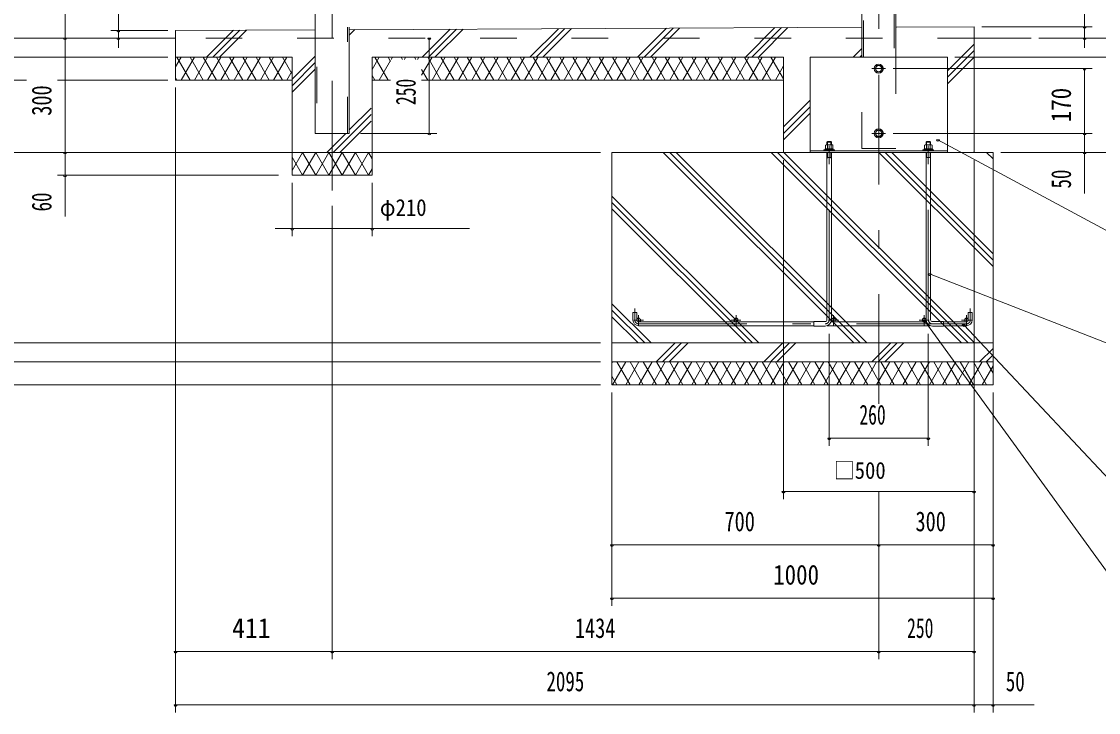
# Model space of a CAD drawing. Units: millimetres, scale not verified, with parts at other scales. Extents: x -27013 to 27023, y -10500 to 10500.
# Drawn here: x 16188 to 23252, y -3330 to 1204 of the extents above; entities that cross this region are included whole.
import ezdxf
from ezdxf.enums import TextEntityAlignment as Align

# ---------------------------------------------------------------- set-up
doc = ezdxf.new("R2010")
doc.units = ezdxf.units.MM
doc.header["$LTSCALE"] = 60
doc.linetypes.add('USER2', pattern=[10, 4, -6])
doc.linetypes.add('USER3', pattern=[24, 12, -5, 2, -5])
for name, color, linetype, lineweight in [('0-6_2-02BOLD', 7, 'Continuous', 18), ('0-7_2-12HIDDEN', 3, 'USER2', 18), ('0-8_2-22CENTER', 3, 'USER3', 18), ('0-9_2-42THIN', 4, 'Continuous', 18), ('0-A_2-52DIM', 3, 'Continuous', 18), ('0-B_2-62HATCH', 2, 'Continuous', 18)]:
    doc.layers.add(name, color=color, linetype=linetype, lineweight=lineweight)
doc.styles.add('ＭＳ ゴシック', font='')
doc.styles.get('ＭＳ ゴシック').set_extended_font_data('MS Gothic')

msp = doc.modelspace()

# ---------------------------------------------------------------- linework, layer by layer
at = {"layer": '0-6_2-02BOLD'}
for p, q in [((18114.86, 469.93), (18114.86, 3919.93)), ((21699.86, 1574.93), (21699.86, 969.93)), ((21922.61, 969.93), (21922.61, 1265.83)), ((17198.74, 1144.93), (18114.86, 1149.3)), ((18337.61, 1150.37), (21699.86, 1166.42)), ((17198.74, 1094.93), (16823.74, 1094.93)), ((22436.23, 1094.93), (22811.23, 1094.93)), ((18608.54, 819.93), (18488.67, 819.93)), ((21186.23, 819.93), (18812.54, 819.93)), ((21361.23, 356.18), (22261.24, 356.18)), ((21451.24, 361.93), (21451.24, 356.18)), ((21473.97, 392.17), (21473.97, 369.43)), ((21478.74, 361.93), (21486.24, 369.43)), ((21493.74, 369.43), (21486.24, 361.93)), ((21498.51, 369.43), (21498.51, 392.17)), ((21513.11, 361.93), (21513.11, 369.43)), ((22123.97, 369.43), (22123.97, 392.17)), ((22136.23, 361.93), (22128.74, 369.43)), ((22136.23, 369.43), (22143.73, 361.93)), ((22148.5, 392.17), (22148.5, 369.43)), ((18488.67, 344.93), (17963.67, 344.93)), ((21471.24, 344.93), (21471.24, -752.57)), ((21471.24, 311.18), (21501.24, 311.18)), ((21501.24, -752.57), (21501.24, 344.93)), ((22121.23, 344.93), (22121.23, -752.57)), ((22151.24, 311.18), (22121.23, 311.18)), ((22151.24, -752.57), (22151.24, 344.93)), ((20198.74, -755.07), (20198.74, -705.07)), ((20236.24, -767.57), (21386.24, -767.57)), ((22123.97, -767.57), (21498.5, -767.57)), ((22386.24, -767.57), (22236.23, -767.57)), ((21386.24, -792.57), (20236.24, -792.57)), ((21473.1, -792.57), (22149.38, -792.57)), ((22236.23, -792.57), (22386.24, -792.57)), ((20061.24, -905.07), (22561.24, -905.07)), ((22561.24, -1030.07), (20061.24, -1030.07))]:
    msp.add_line(p, q, dxfattribs=at)
for points in [[(17963.67, 819.93), (17198.74, 819.93), (17198.74, 1144.93)], [(18337.61, 1167.08), (18337.61, 469.93), (18114.79, 469.93)], [(21922.61, 1167.48), (22436.23, 1169.93), (22436.23, 344.93)], [(21186.23, 344.93), (21186.23, 969.93), (18488.67, 969.93), (18488.67, 194.93), (17963.67, 194.93), (17963.67, 969.93), (17198.74, 969.93)], [(22261.24, 344.93), (22261.24, 969.93), (21361.23, 969.93), (21361.23, 344.93)], [(21451.24, 361.93), (21521.24, 361.93), (21521.24, 356.18)], [(21513.11, 369.43), (21459.36, 369.43), (21459.36, 361.93)], [(21461.7, 369.43), (21461.7, 392.17), (21465.61, 394.43), (21506.86, 394.43), (21510.77, 392.17), (21510.77, 369.43)], [(21501.24, 412.67), (21496.23, 417.67), (21476.24, 417.67), (21471.24, 412.67)], [(21501.24, 394.43), (21501.24, 412.67), (21471.24, 412.67), (21471.24, 394.43)], [(22171.23, 356.18), (22171.23, 361.93), (22101.24, 361.93), (22101.24, 356.18)], [(22109.36, 361.93), (22109.36, 369.43), (22163.11, 369.43), (22163.11, 361.93)], [(22160.77, 369.43), (22160.77, 392.17), (22156.86, 394.43), (22115.61, 394.43), (22111.7, 392.17), (22111.7, 369.43)], [(22121.23, 412.67), (22126.24, 417.67), (22146.23, 417.67), (22151.24, 412.67)], [(22121.23, 394.43), (22121.23, 412.67), (22151.24, 412.67), (22151.24, 394.43)], [(20198.74, -705.07), (20223.74, -705.07), (20223.74, -755.07)], [(22398.74, -755.07), (22398.74, -705.07), (22423.74, -705.07), (22423.74, -755.07)], [(21458.73, -765.07), (21386.24, -765.07), (21386.24, -795.07), (21458.73, -795.07)], [(22163.74, -795.07), (22236.23, -795.07), (22236.23, -765.07), (22163.74, -765.07)]]:
    msp.add_lwpolyline(points, dxfattribs=at)
for points in [[(21798.97, 916.18), (21823.51, 916.18), (21835.77, 894.93), (21823.51, 873.68), (21798.97, 873.68), (21786.7, 894.93)], [(21823.51, 448.68), (21835.77, 469.93), (21823.51, 491.18), (21798.97, 491.18), (21786.7, 469.93), (21798.97, 448.68)], [(22561.24, 344.93), (20061.24, 344.93), (20061.24, -1180.07), (22561.24, -1180.07)]]:
    msp.add_lwpolyline(points, close=True, dxfattribs=at)
for centre, radius in [((21811.24, 894.93), 30), ((21811.24, 894.93), 20.62), ((21811.24, 469.93), 30), ((21811.24, 469.93), 20.62), ((20236.24, -755.07), 12.5), ((20874.98, -755.07), 12.5), ((21513.74, -755.07), 12.5), ((22108.74, -755.07), 12.5), ((22386.24, -755.07), 12.5)]:
    msp.add_circle(centre, radius, dxfattribs=at)
for centre, radius, start, end in [((21467.83, 384.97), 9.46, 49.5701, 90), ((21486.24, 359.98), 34.45, 69.13593, 110.86406), ((21504.64, 384.97), 9.46, 90, 130.42989), ((22117.83, 384.97), 9.46, 49.57011, 90), ((22136.23, 359.98), 34.45, 69.13594, 110.86407), ((22154.64, 384.97), 9.46, 90, 130.4299), ((20236.24, -755.07), 37.5, 180, 270), ((21458.73, -752.57), 42.5, 270, 0), ((21458.73, -752.57), 12.5, 270, 0), ((22163.74, -752.57), 42.5, 180, 270), ((22163.74, -752.57), 12.5, 180, 270), ((22386.24, -755.07), 37.5, 270, 0)]:
    msp.add_arc(centre, radius, start, end, dxfattribs=at)
at = {"layer": '0-7_2-12HIDDEN'}
for p, q in [((18125.36, 3907.43), (18125.36, 469.93)), ((21710.36, 969.93), (21710.36, 1574.93)), ((21912.11, 1269.65), (21912.11, 969.93)), ((18327.11, 469.93), (18327.11, 1166.77)), ((22436.23, 1094.93), (17198.74, 1094.93)), ((21699.86, 369.93), (21699.86, 969.93))]:
    msp.add_line(p, q, dxfattribs=at)
msp.add_lwpolyline([(21922.61, 969.93), (21922.61, 369.93), (21699.86, 369.93)], dxfattribs=at)
at = {"layer": '0-8_2-22CENTER'}
for p, q in [((21811.24, -1305.07), (21811.24, 6672.44)), ((18226.31, 1094.93), (18226.31, 4125.61)), ((18226.24, 94.93), (18226.24, 1094.93)), ((21856.24, 894.93), (21766.24, 894.93)), ((21486.24, -752.57), (21486.24, 447.67)), ((21766.24, 469.93), (21856.24, 469.93)), ((22136.23, -752.57), (22136.23, 447.67)), ((20211.24, -755.07), (20211.24, -680.07)), ((22411.24, -755.07), (22411.24, -680.07)), ((20203.74, -755.07), (20268.74, -755.07)), ((20236.24, -787.57), (20236.24, -722.57)), ((20907.48, -755.07), (20842.49, -755.07)), ((20874.98, -787.57), (20874.98, -722.57)), ((21546.24, -755.07), (21481.24, -755.07)), ((21513.74, -787.57), (21513.74, -722.57)), ((22141.24, -755.07), (22076.24, -755.07)), ((22108.74, -787.57), (22108.74, -722.57)), ((22418.74, -755.07), (22353.74, -755.07)), ((22386.24, -787.57), (22386.24, -722.57)), ((22386.24, -780.07), (20236.24, -780.07))]:
    msp.add_line(p, q, dxfattribs=at)
for centre, radius, start, end in [((20236.24, -755.07), 25, 180, 270), ((21458.73, -752.57), 27.5, 270, 0), ((22163.74, -752.57), 27.5, 180, 270), ((22386.24, -755.07), 25, 270, 0)]:
    msp.add_arc(centre, radius, start, end, dxfattribs=at)
at = {"layer": '0-9_2-42THIN'}
for p, q in [((21474.99, 394.43), (21474.99, 416.41)), ((21497.49, 416.41), (21497.49, 394.43)), ((22124.98, 416.41), (22124.98, 394.43)), ((22147.48, 394.43), (22147.48, 416.41))]:
    msp.add_line(p, q, dxfattribs=at)
for points in [[(21471.24, 304.69), (21474.99, 311.18), (21474.99, 344.93)], [(21497.49, 344.93), (21497.49, 311.18), (21501.24, 304.69)], [(22121.23, 304.69), (22124.98, 311.18), (22124.98, 344.93)], [(22147.48, 344.93), (22147.48, 311.18), (22151.24, 304.69)]]:
    msp.add_lwpolyline(points, dxfattribs=at)
at = {"layer": '0-A_2-52DIM'}
for p, q in [((16473.74, -75.07), (16473.74, 3869.93)), ((16823.74, 1414.93), (16823.74, 1031.06)), ((23161.24, 1032.16), (23161.24, 1439.93)), ((17148.74, 1144.93), (16773.74, 1144.93)), ((16833.74, 1144.93), (16813.74, 1144.93)), ((23211.23, 1169.93), (22486.23, 1169.93)), ((23171.24, 1169.93), (23151.24, 1169.93)), ((16823.74, 1094.93), (15373.74, 1094.93)), ((16483.74, 1094.93), (16463.74, 1094.93)), ((16833.74, 1094.93), (16813.74, 1094.93)), ((18872.54, 1094.93), (18852.54, 1094.93)), ((18862.54, 469.93), (18862.54, 1094.93)), ((22861.23, 1094.93), (23911.24, 1094.93)), ((23171.24, 1094.93), (23151.24, 1094.93)), ((16073.74, 969.93), (17148.74, 969.93)), ((22311.24, 969.93), (23561.24, 969.93)), ((23211.23, 894.93), (21906.24, 894.93)), ((23171.24, 894.93), (23151.24, 894.93)), ((23161.24, 894.93), (23161.24, 74.93)), ((16221.87, 819.93), (16073.74, 819.93)), ((17148.74, 819.93), (16423.74, 819.93)), ((17198.74, 769.93), (17198.74, -3330.07)), ((18912.54, 469.93), (18412.54, 469.93)), ((18872.54, 469.93), (18852.54, 469.93)), ((21906.24, 469.93), (23211.23, 469.93)), ((22209.28, 428.62), (22189.28, 428.62)), ((23171.24, 469.93), (23151.24, 469.93)), ((15723.74, 344.93), (19986.24, 344.93)), ((16483.74, 344.93), (16463.74, 344.93)), ((21186.23, 294.93), (21186.23, -1930.07)), ((22436.23, 294.93), (22436.23, -3330.07)), ((23561.24, 344.93), (22611.24, 344.93)), ((23171.24, 344.93), (23151.24, 344.93)), ((17872.81, 194.93), (16423.74, 194.93)), ((16483.74, 194.93), (16463.74, 194.93)), ((17963.67, 144.93), (17963.67, -205.07)), ((18488.66, -205.07), (18488.66, 144.93)), ((18226.24, -2980.07), (18226.24, -4.6)), ((17852.61, -155.07), (19126.17, -155.07)), ((17973.67, -155.07), (17953.67, -155.07)), ((18498.66, -155.07), (18478.66, -155.07)), ((22153.93, -451.73), (22133.93, -451.73)), ((22122.36, -761.97), (22102.36, -761.97)), ((21486.24, -1580.07), (21486.24, -845.07)), ((22136.23, -845.07), (22136.23, -1580.07)), ((22378.51, -786.39), (22358.51, -786.39)), ((19986.24, -905.07), (16073.74, -905.07)), ((16073.74, -1030.07), (19986.24, -1030.07)), ((19986.24, -1180.07), (15373.74, -1180.07)), ((20061.24, -1230.07), (20061.24, -2630.07)), ((22561.24, -3330.07), (22561.24, -1230.07)), ((21496.24, -1530.07), (21476.24, -1530.07)), ((22136.23, -1530.07), (21486.24, -1530.07)), ((22146.23, -1530.07), (22126.23, -1530.07)), ((21196.23, -1880.07), (21176.23, -1880.07)), ((21186.23, -1880.07), (22436.23, -1880.07)), ((21811.24, -2980.07), (21811.24, -1880.07)), ((22446.23, -1880.07), (22426.23, -1880.07)), ((20071.24, -2230.07), (20051.24, -2230.07)), ((22561.24, -2230.07), (20061.24, -2230.07)), ((21821.24, -2230.07), (21801.24, -2230.07)), ((22571.24, -2230.07), (22551.24, -2230.07)), ((20071.24, -2580.07), (20051.24, -2580.07)), ((20061.24, -2580.07), (22561.24, -2580.07)), ((22571.24, -2580.07), (22551.24, -2580.07)), ((17208.74, -2930.07), (17188.74, -2930.07)), ((22436.23, -2930.07), (17198.74, -2930.07)), ((18236.24, -2930.07), (18216.24, -2930.07)), ((21821.24, -2930.07), (21801.24, -2930.07)), ((22446.23, -2930.07), (22426.23, -2930.07)), ((17208.74, -3280.07), (17188.74, -3280.07)), ((17198.74, -3280.07), (22831.24, -3280.07)), ((22446.23, -3280.07), (22426.23, -3280.07)), ((22571.24, -3280.07), (22551.24, -3280.07))]:
    msp.add_line(p, q, dxfattribs=at)
for points in [[(22199.28, 428.62), (23561.24, -305.07), (25561.24, -305.07)], [(25111.24, -1005.07), (23561.24, -1005.07), (22143.93, -451.73)], [(25111.24, -2755.07), (23561.24, -2755.07), (22112.36, -761.97)], [(22368.51, -786.39), (23561.24, -2055.07), (25111.24, -2055.07)]]:
    msp.add_lwpolyline(points, dxfattribs=at)
for centre in [(16823.74, 1144.93), (23161.24, 1169.93), (16473.74, 1094.93), (16823.74, 1094.93), (18862.54, 1094.93), (23161.24, 1094.93), (23161.24, 894.93), (18862.54, 469.93), (22199.28, 428.62), (23161.24, 469.93), (16473.74, 344.93), (23161.24, 344.93), (16473.74, 194.93), (17963.67, -155.07), (18488.66, -155.07), (22143.93, -451.73), (22112.36, -761.97), (22368.51, -786.39), (21486.24, -1530.07), (22136.23, -1530.07), (21186.23, -1880.07), (22436.23, -1880.07), (20061.24, -2230.07), (21811.24, -2230.07), (22561.24, -2230.07), (20061.24, -2580.07), (22561.24, -2580.07), (17198.74, -2930.07), (18226.24, -2930.07), (21811.24, -2930.07), (22436.23, -2930.07), (17198.74, -3280.07), (22436.23, -3280.07), (22561.24, -3280.07)]:
    msp.add_arc(centre, 10, 180, 0, dxfattribs=at)
at = {"layer": '0-B_2-62HATCH'}
for p, q in [((17401.17, 969.93), (17577.98, 1146.74)), ((17620.61, 1146.94), (17443.59, 969.93)), ((17486.02, 969.93), (17663.24, 1147.15)), ((18373.74, 1150.54), (18337.61, 1114.41)), ((18815.38, 969.93), (18998.98, 1153.52)), ((19041.6, 1153.73), (18857.81, 969.93)), ((18900.23, 969.93), (19084.24, 1153.93)), ((19709.47, 1156.91), (19522.49, 969.93)), ((19564.91, 969.93), (19752.1, 1157.12)), ((19607.34, 969.93), (19794.73, 1157.32)), ((20419.97, 1160.31), (20229.6, 969.93)), ((20272.02, 969.93), (20462.6, 1160.51)), ((20314.45, 969.93), (20505.23, 1160.71)), ((20936.7, 969.93), (21130.47, 1163.7)), ((20979.13, 969.93), (21173.1, 1163.9)), ((21215.73, 1164.1), (21021.55, 969.93)), ((21922.61, 1163.88), (21926.23, 1167.5)), ((21699.86, 1025.98), (21643.81, 969.93)), ((22261.24, 880.25), (22436.23, 1055.25)), ((22436.23, 1012.82), (22261.24, 837.83)), ((17198.74, 905.85), (17235.73, 969.93)), ((17206.87, 969.93), (17293.47, 819.93)), ((17322.34, 969.93), (17235.73, 819.93)), ((17293.47, 969.93), (17380.07, 819.93)), ((17322.34, 819.93), (17408.94, 969.93)), ((17466.67, 819.93), (17380.07, 969.93)), ((17408.94, 819.93), (17495.54, 969.93)), ((17466.67, 969.93), (17553.27, 819.93)), ((17582.14, 969.93), (17495.54, 819.93)), ((17639.88, 819.93), (17553.28, 969.93)), ((17582.14, 819.93), (17668.74, 969.93)), ((17639.88, 969.93), (17726.48, 819.93)), ((17755.35, 969.93), (17668.74, 819.93)), ((17813.08, 819.93), (17726.48, 969.93)), ((17755.35, 819.93), (17841.95, 969.93)), ((17813.08, 969.93), (17899.69, 819.93)), ((17928.55, 969.93), (17841.95, 819.93)), ((17963.67, 859.11), (17899.69, 969.93)), ((18114.86, 976.52), (17963.67, 825.32)), ((17963.67, 782.9), (18114.86, 934.09)), ((18488.67, 890.08), (18534.77, 969.93)), ((18505.91, 969.93), (18592.51, 819.93)), ((18534.77, 819.93), (18608.54, 947.7)), ((18608.54, 942.16), (18592.51, 969.93)), ((18621.37, 969.93), (18612.75, 954.99)), ((18687.74, 954.99), (18679.11, 969.93)), ((18707.98, 969.93), (18699.35, 954.99)), ((18774.33, 954.99), (18765.71, 969.93)), ((18794.58, 969.93), (18785.95, 954.99)), ((18812.54, 851.04), (18881.18, 969.93)), ((18852.32, 969.93), (18938.91, 819.93)), ((18967.79, 969.93), (18881.18, 819.93)), ((19025.52, 819.93), (18938.92, 969.93)), ((18967.79, 819.93), (19054.38, 969.93)), ((19025.52, 969.93), (19112.12, 819.93)), ((19140.99, 969.93), (19054.38, 819.93)), ((19198.73, 819.93), (19112.12, 969.93)), ((19140.99, 819.93), (19227.59, 969.93)), ((19198.73, 969.93), (19285.33, 819.93)), ((19314.19, 969.93), (19227.59, 819.93)), ((19371.93, 819.93), (19285.33, 969.93)), ((19314.19, 819.93), (19400.8, 969.93)), ((19371.93, 969.93), (19458.53, 819.93)), ((19487.4, 969.93), (19400.8, 819.93)), ((19545.13, 819.93), (19458.53, 969.93)), ((19487.4, 819.93), (19574, 969.93)), ((19545.13, 969.93), (19631.74, 819.93)), ((19660.6, 969.93), (19574, 819.93)), ((19718.34, 819.93), (19631.74, 969.93)), ((19660.6, 819.93), (19747.21, 969.93)), ((19718.34, 969.93), (19804.94, 819.93)), ((19833.81, 969.93), (19747.21, 819.93)), ((19891.55, 819.93), (19804.94, 969.93)), ((19833.81, 819.93), (19920.41, 969.93)), ((19891.55, 969.93), (19978.15, 819.93)), ((20007.01, 969.93), (19920.41, 819.93)), ((20064.75, 819.93), (19978.15, 969.93)), ((20007.02, 819.93), (20093.62, 969.93)), ((20064.75, 969.93), (20151.35, 819.93)), ((20180.22, 969.93), (20093.62, 819.93)), ((20237.96, 819.93), (20151.35, 969.93)), ((20180.22, 819.93), (20266.82, 969.93)), ((20237.96, 969.93), (20324.56, 819.93)), ((20353.43, 969.93), (20266.82, 819.93)), ((20411.16, 819.93), (20324.56, 969.93)), ((20353.43, 819.93), (20440.03, 969.93)), ((20411.16, 969.93), (20497.76, 819.93)), ((20526.63, 969.93), (20440.03, 819.93)), ((20584.36, 819.93), (20497.76, 969.93)), ((20526.63, 819.93), (20613.23, 969.93)), ((20584.37, 969.93), (20670.97, 819.93)), ((20699.83, 969.93), (20613.23, 819.93)), ((20757.57, 819.93), (20670.97, 969.93)), ((20699.84, 819.93), (20786.44, 969.93)), ((20757.57, 969.93), (20844.17, 819.93)), ((20873.04, 969.93), (20786.44, 819.93)), ((20930.78, 819.93), (20844.18, 969.93)), ((20873.04, 819.93), (20959.64, 969.93)), ((21017.38, 819.93), (20930.78, 969.93)), ((21046.25, 969.93), (20959.64, 819.93)), ((21017.38, 969.93), (21103.98, 819.93)), ((21132.85, 969.93), (21046.25, 819.93)), ((21186.23, 827.47), (21103.98, 969.93)), ((21686.24, 969.93), (21699.86, 983.56)), ((22261.24, 795.4), (22436.23, 970.4)), ((17928.55, 819.93), (17963.67, 880.75)), ((18114.86, 891.66), (17963.67, 740.47)), ((18505.91, 819.93), (18488.67, 849.79)), ((18852.32, 819.93), (18812.54, 888.82)), ((21132.85, 819.93), (21186.23, 912.4)), ((17206.87, 819.93), (17198.74, 834.01)), ((21361.23, 687.36), (21186.23, 512.36)), ((21186.23, 469.93), (21361.23, 644.93)), ((18480.77, 592.96), (18232.74, 344.93)), ((18337.54, 492.16), (18480.77, 635.39)), ((21361.23, 602.5), (21186.23, 427.5)), ((18275.17, 344.93), (18480.77, 550.54)), ((18190.31, 344.93), (18315.31, 469.93)), ((18291.55, 344.93), (18378.15, 194.93)), ((18378.15, 344.93), (18291.55, 194.93)), ((18378.15, 194.93), (18464.76, 344.93)), ((18464.76, 194.93), (18378.15, 344.93)), ((18464.76, 344.93), (18488.67, 303.5)), ((21647.49, -905.07), (20397.49, 344.93)), ((20439.92, 344.93), (21689.91, -905.07)), ((21732.34, -905.07), (20482.34, 344.93)), ((21104.6, 344.93), (22354.6, -905.07)), ((22397.02, -905.07), (21147.02, 344.93)), ((21189.45, 344.93), (22439.45, -905.07)), ((22561.24, -404.6), (21811.7, 344.93)), ((21854.13, 344.93), (22561.24, -362.17)), ((22561.24, -319.75), (21896.55, 344.93)), ((22433.02, 344.93), (22436.23, 348.14)), ((22518.81, 344.93), (22561.24, 302.51)), ((18488.67, 236.35), (18464.76, 194.93)), ((20061.24, 58.93), (21025.24, -905.07)), ((20982.81, -905.07), (20061.24, 16.5)), ((20061.24, -25.92), (20940.38, -905.07)), ((20318.13, -905.07), (20061.24, -648.18)), ((20061.24, -690.6), (20275.71, -905.07)), ((20233.28, -905.07), (20061.24, -733.03)), ((20350.92, -1030.07), (20475.92, -905.07)), ((20518.34, -905.07), (20393.34, -1030.07)), ((20435.77, -1030.07), (20560.77, -905.07)), ((21058.02, -1030.07), (21183.02, -905.07)), ((21225.45, -905.07), (21100.45, -1030.07)), ((21142.88, -1030.07), (21267.87, -905.07)), ((21890.13, -905.07), (21765.13, -1030.07)), ((21807.55, -1030.07), (21932.55, -905.07)), ((21849.98, -1030.07), (21974.98, -905.07)), ((22472.24, -1030.07), (22561.24, -941.07)), ((22561.24, -983.5), (22514.66, -1030.07)), ((20064.75, -1030.07), (20061.24, -1036.15)), ((20064.75, -1180.07), (20151.35, -1030.07)), ((20180.22, -1180.07), (20093.62, -1030.07)), ((20237.96, -1030.07), (20151.35, -1180.07)), ((20180.22, -1030.07), (20266.82, -1180.07)), ((20237.96, -1180.07), (20324.56, -1030.07)), ((20353.43, -1180.07), (20266.82, -1030.07)), ((20411.16, -1030.07), (20324.56, -1180.07)), ((20440.03, -1180.07), (20353.43, -1030.07)), ((20497.76, -1030.07), (20411.16, -1180.07)), ((20526.63, -1180.07), (20440.03, -1030.07)), ((20584.36, -1030.07), (20497.76, -1180.07)), ((20526.63, -1030.07), (20613.23, -1180.07)), ((20584.36, -1180.07), (20670.97, -1030.07)), ((20699.84, -1180.07), (20613.23, -1030.07)), ((20757.57, -1030.07), (20670.97, -1180.07)), ((20699.83, -1030.07), (20786.44, -1180.07)), ((20757.57, -1180.07), (20844.17, -1030.07)), ((20873.04, -1180.07), (20786.44, -1030.07)), ((20930.78, -1030.07), (20844.17, -1180.07)), ((20873.04, -1030.07), (20959.65, -1180.07)), ((20930.78, -1180.07), (21017.38, -1030.07)), ((21046.25, -1180.07), (20959.65, -1030.07)), ((21103.98, -1030.07), (21017.38, -1180.07)), ((21046.25, -1030.07), (21132.85, -1180.07)), ((21103.98, -1180.07), (21190.58, -1030.07)), ((21219.45, -1180.07), (21132.85, -1030.07)), ((21277.19, -1030.07), (21190.58, -1180.07)), ((21219.45, -1030.07), (21306.05, -1180.07)), ((21277.19, -1180.07), (21363.79, -1030.07)), ((21392.66, -1180.07), (21306.05, -1030.07)), ((21450.39, -1030.07), (21363.79, -1180.07)), ((21392.66, -1030.07), (21479.26, -1180.07)), ((21450.39, -1180.07), (21536.99, -1030.07)), ((21565.86, -1180.07), (21479.26, -1030.07)), ((21623.6, -1030.07), (21536.99, -1180.07)), ((21565.86, -1030.07), (21652.47, -1180.07)), ((21623.6, -1180.07), (21710.2, -1030.07)), ((21739.07, -1180.07), (21652.46, -1030.07)), ((21796.8, -1030.07), (21710.2, -1180.07)), ((21739.07, -1030.07), (21825.67, -1180.07)), ((21796.8, -1180.07), (21883.4, -1030.07)), ((21912.27, -1180.07), (21825.67, -1030.07)), ((21970, -1030.07), (21883.4, -1180.07)), ((21912.27, -1030.07), (21998.88, -1180.07)), ((21970, -1180.07), (22056.61, -1030.07)), ((22085.48, -1180.07), (21998.88, -1030.07)), ((22143.21, -1030.07), (22056.61, -1180.07)), ((22085.48, -1030.07), (22172.08, -1180.07)), ((22143.21, -1180.07), (22229.82, -1030.07)), ((22258.68, -1180.07), (22172.08, -1030.07)), ((22316.42, -1030.07), (22229.82, -1180.07)), ((22258.68, -1030.07), (22345.28, -1180.07)), ((22316.42, -1180.07), (22403.02, -1030.07)), ((22431.89, -1180.07), (22345.28, -1030.07)), ((22489.62, -1030.07), (22403.02, -1180.07)), ((22431.89, -1030.07), (22518.49, -1180.07)), ((22489.62, -1180.07), (22561.24, -1056.03)), ((22518.49, -1030.07), (22561.24, -1104.11)), ((22561.24, -1025.92), (22557.09, -1030.07)), ((20061.24, -1123.99), (20093.62, -1180.07))]:
    msp.add_line(p, q, dxfattribs=at)
for points in [[(17963.67, 312.84), (18031.74, 194.93), (18118.34, 344.93), (18204.95, 194.93), (18291.55, 344.93)], [(18291.55, 194.93), (18204.95, 344.93), (18118.34, 194.93), (18031.74, 344.93), (17963.67, 227.02)]]:
    msp.add_lwpolyline(points, dxfattribs=at)

# ---------------------------------------------------------------- texts
at = {"layer": '0-A_2-52DIM', "color": 7, "style": 'ＭＳ ゴシック'}
for s, width, p in [('300', 0.75, (16423.74, 585.83)), ('250', 0.65, (18812.54, 655.6)), ('170', 0.85, (23111.24, 542.94)), ('50', 0.7, (23111.24, 108.21)), ('60', 0.7, (16423.74, -42.19))]:
    msp.add_text(s, height=130.2, rotation=90, dxfattribs=dict(at, width=width)).set_placement(p, align=Align.BOTTOM_LEFT)
for s, height, width, p in [('φ210', 110.7, 0.9, (18538.66, -105.07)), ('260', 130.2, 0.65, (21683.96, -1480.07)), ('□500', 110.7, 0.9, (21517.48, -1830.07)), ('700', 130.2, 0.75, (20799.23, -2180.07)), ('300', 130.2, 0.75, (22052.14, -2180.07)), ('1000', 130.2, 0.85, (21118.43, -2530.07)), ('411', 130.2, 0.95, (17569.27, -2880.07)), ('1434', 130.2, 0.75, (19818.22, -2880.07)), ('250', 130.2, 0.65, (21996.9, -2880.07)), ('2095', 130.2, 0.7, (19631.48, -3230.07)), ('50', 130.2, 0.7, (22644.52, -3230.07))]:
    msp.add_text(s, height=height, dxfattribs=dict(at, width=width)).set_placement(p, align=Align.BOTTOM_LEFT)

doc.saveas('drawing.dxf')
